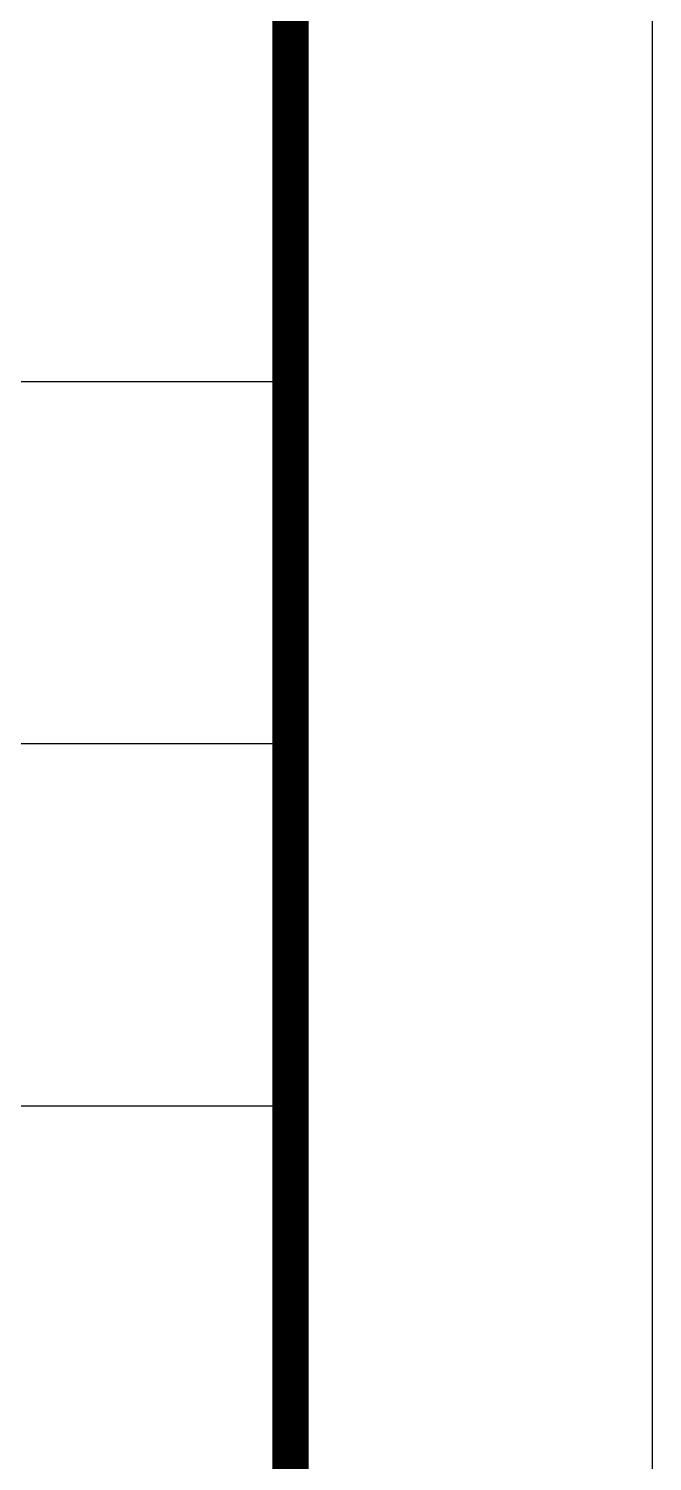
# Model space of a CAD drawing. Extents: x -1041549 to 749950, y -354245 to 17554.
# Drawn here: x -958862 to -957139, y -346907 to -342950 of the extents above; entities that cross this region are included whole.
import ezdxf

# ---------------------------------------------------------------- set-up
doc = ezdxf.new("R2010")
doc.units = 0
doc.header["$LTSCALE"] = 1000
doc.header["$MEASUREMENT"] = 0
doc.layers.add('14', color=1, linetype='Continuous')
doc.layers.add('PUB_TITLE', color=4, linetype='Continuous')

# ---------------------------------------------------------------- blocks, each defined once
blk = doc.blocks.new('A$C664e5b13')
at = {"layer": '14'}
for p, q in [((10486.7, 10037.1), (19786.7, 10037.1)), ((10486.7, 9037.1), (19786.7, 9037.1)), ((10486.7, 8037.1), (19786.7, 8037.1))]:
    blk.add_line(p, q, dxfattribs=at)

msp = doc.modelspace()

# ---------------------------------------------------------------- linework, layer by layer
at = {"layer": 'PUB_TITLE'}
msp.add_lwpolyline([(-1041238.7, -354245), (-957138.7, -354245), (-957138.7, -294845), (-1041238.7, -294845)], close=True, dxfattribs=at)
at = {"layer": 'PUB_TITLE', "const_width": 100}
msp.add_lwpolyline([(-1038738.7, -353245), (-958138.7, -353245), (-958138.7, -295845), (-1038738.7, -295845)], close=True, dxfattribs=at)

# ---------------------------------------------------------------- block references
msp.add_blockref('A$C664e5b13', (-977925.4, -353962.1))

doc.saveas('drawing.dxf')
